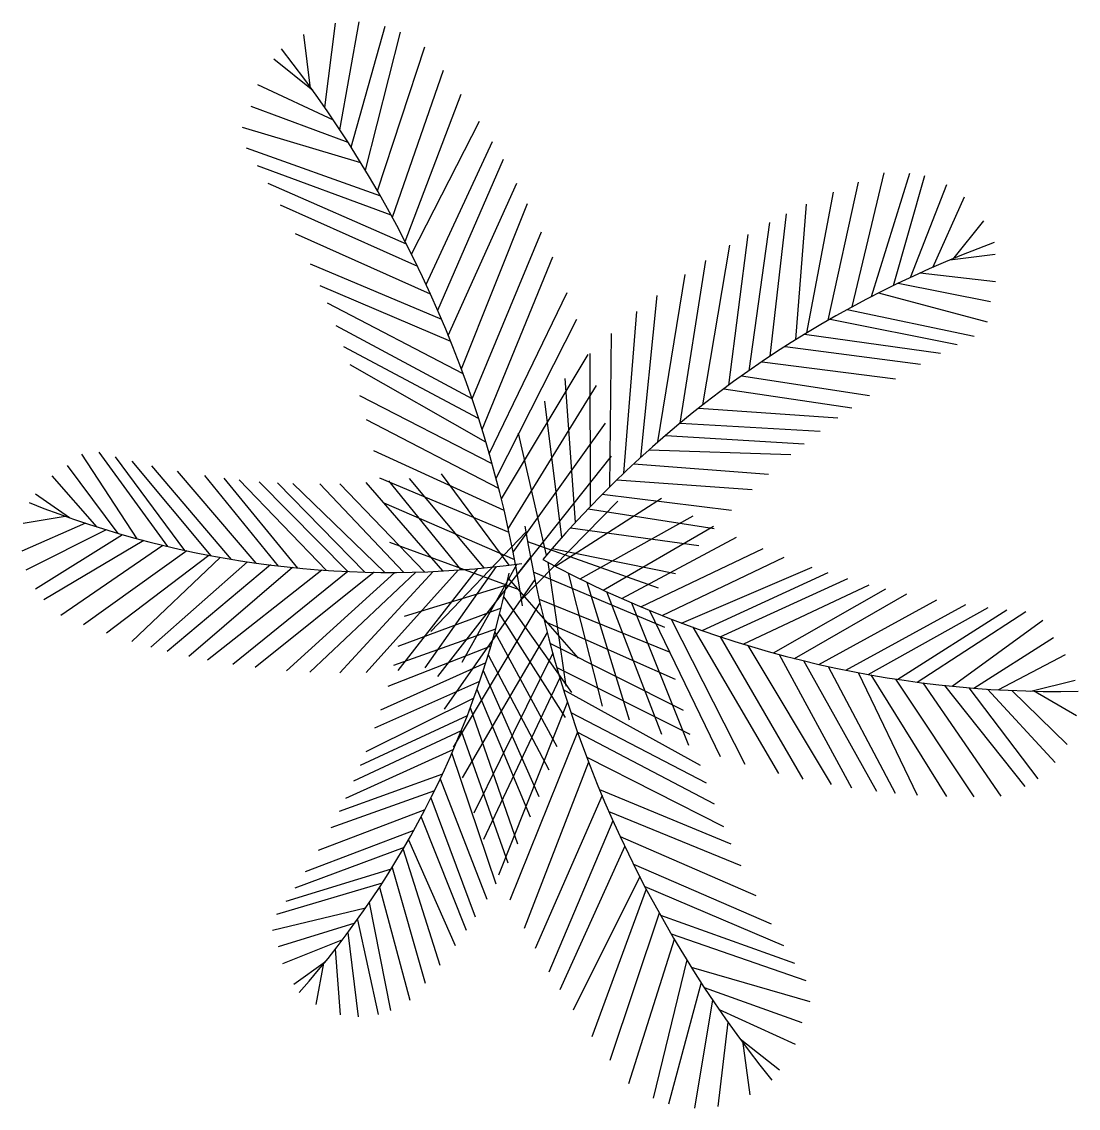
# Model space of a CAD drawing. Header units: millimetres. Extents: x 496 to 139339, y -41630 to 84383.
# Drawn here: x 28438 to 30412, y 62677 to 64707 of the extents above; entities that cross this region are included whole.
import ezdxf

# ---------------------------------------------------------------- set-up
doc = ezdxf.new("R2010")
doc.units = ezdxf.units.MM
doc.layers.add('zelen', color=69, linetype='Continuous')

# ---------------------------------------------------------------- blocks, each defined once
blk = doc.blocks.new('p1')
at = {"layer": 'zelen'}
for p, q in [((-407.3, 844), (-387.2, 1001.5)), ((-379.1, 802.5), (-343, 1004.5)), ((-358, 769.9), (-294.8, 996.1)), ((-434.3, 879.4), (-446.8, 980.5)), ((-331.6, 727.2), (-266.1, 984.8)), ((-308.8, 688.7), (-220.6, 957.5)), ((-429.6, 875.7), (-502.7, 934.6)), ((-281.2, 639.3), (-185.9, 913.8)), ((-391.3, 820.7), (-532.5, 886.7)), ((-257.2, 594), (-152.7, 869)), ((-363.8, 778.9), (-545.2, 846.1)), ((-245.4, 570.5), (-118.2, 818.8)), ((-339.9, 740.9), (-561.1, 807.1)), ((-218, 513.6), (-93.8, 780.7)), ((-303, 678.5), (-553.8, 768.1)), ((-283.4, 643.4), (-533.2, 735.5)), ((-196.5, 465.7), (-73.7, 747.5)), ((578.3, 472), (637.7, 722.2)), ((614.2, 491), (685.9, 721.8)), ((655.1, 511.6), (713.6, 716.9)), ((-254.7, 589.1), (-513, 702)), ((-176.6, 418.5), (-48.5, 703)), ((533.4, 446.9), (590, 704.9)), ((686.9, 526.8), (754.9, 700.5)), ((493.3, 423.1), (543, 685.9)), ((728.5, 545.6), (787.7, 677.2)), ((-233.8, 547), (-490.2, 661.8)), ((-152.2, 355.9), (-28.4, 665)), ((473, 410.6), (492.4, 663.4)), ((385.3, 352.6), (424.1, 629.3)), ((424.7, 379.5), (455.4, 645.5)), ((766.2, 560.2), (823.9, 632.6)), ((-132.2, 299.8), (-2.5, 612.2)), ((-209.7, 495.5), (-462, 608.5)), ((347.4, 325.4), (383.4, 606.8)), ((298.8, 288.5), (349.7, 586.9)), ((760.8, 559.5), (845.5, 570.4)), ((-189, 448.3), (-434.4, 551.7)), ((-113.6, 243), (18.5, 565.4)), ((256.6, 254.6), (304.6, 558.3)), ((215.2, 219.4), (266, 532)), ((704.9, 535.1), (845.8, 519.1)), ((-172, 407.1), (-416.3, 511.2)), ((663.8, 515.8), (836.4, 481.6)), ((-100, 197.5), (45.5, 498.6)), ((183, 190.6), (213.4, 493.1)), ((627.2, 497.7), (830.1, 443.9)), ((-148.7, 346.4), (-402.7, 478.9)), ((568.9, 466.9), (805.9, 417.1)), ((-87.3, 151.7), (63.6, 448.6)), ((151.4, 161.2), (175.6, 462.9)), ((537.1, 449), (774.4, 401.6)), ((-132.2, 299.8), (-386, 436.4)), ((125.3, 135.8), (128.2, 422)), ((489.1, 420.5), (742.9, 385.2)), ((-120, 263), (-371.6, 397)), ((452.9, 397.9), (706, 365)), ((-77.4, 112.9), (84.4, 382.9)), ((88.9, 98.9), (88.3, 384.6)), ((409.7, 369.4), (658.9, 337.1)), ((-106.4, 219.3), (-360.2, 363.7)), ((-64.5, 57.4), (100.4, 325)), ((61, 69.3), (42, 337.7)), ((371.2, 342.7), (610.6, 306.2)), ((-94.6, 178.6), (-342.2, 305.4)), ((338.5, 318.8), (577.2, 283.3)), ((35.2, 40.8), (3.9, 295.7)), ((291.6, 282.8), (551.4, 264.8)), ((-82.3, 132.7), (-329.8, 260.8)), ((-55.4, 13.6), (116.8, 254.3)), ((256.6, 254.6), (518.2, 239.8)), ((6.9, 8.2), (-45.4, 236)), ((229.6, 231.8), (488.3, 216.1)), ((198.4, 204.5), (463.7, 195.7)), ((-758.3, 38.6), (-861.3, 196.9)), ((-700.8, 24), (-829.1, 200.2)), ((-668.7, 16.8), (-798.7, 191.6)), ((-619.5, 6.8), (-767.7, 183.5)), ((-72.2, 91.5), (-315.6, 202.7)), ((-47.6, -28), (128.4, 193)), ((-793.6, 48.6), (-888.3, 175.5)), ((-581.7, 0.1), (-730.9, 174.8)), ((-535.6, -6.9), (-682.6, 165)), ((169.9, 178.5), (422, 159.1)), ((-832.8, 60.5), (-917.2, 156.1)), ((-493.8, -12.3), (-631.7, 156.5)), ((-457.6, -16.1), (-595.6, 151.6)), ((-404.5, -20.4), (-567.2, 148.4)), ((-364.2, -22.6), (-530, 145.1)), ((-332.4, -23.7), (-495.7, 142.9)), ((-186.8, -21.6), (-330.3, 143.8)), ((-63, 50.5), (-304.8, 151.7)), ((-152.4, -19.4), (-287.7, 147.1)), ((-109.6, -15.7), (-249.3, 151.2)), ((-62.9, -10.5), (-189.1, 159.8)), ((138.5, 148.7), (391.2, 130.4)), ((-295, -24.3), (-467, 141.7)), ((-260.3, -24.1), (-417, 140.9)), ((-221.4, -23.1), (-379.2, 141.5)), ((-884.8, 77.9), (-948, 121.7)), ((-52.5, -1), (-296.4, 105.3)), ((-39.8, -74.8), (140.4, 108.7)), ((23.4, -12.6), (221.8, 114.2)), ((111.1, 121.6), (352.6, 92.2)), ((69.8, -36.5), (280.9, 81.5)), ((84.5, 94.2), (320, 57.7)), ((-854.8, 67.7), (-973.8, 15.5)), ((-888.8, 80.7), (-971, 67.2)), ((112.9, -57.3), (319.2, 62.1)), ((-815.7, 55.2), (-965.9, -19.8)), ((-785.3, 46.1), (-948.2, -55.7)), ((-31.5, 50.7), (-209.6, -134.7)), ((51.9, 59.3), (291.4, 25.8)), ((147.6, -73.1), (362.1, 41.8)), ((-745.6, 35.2), (-932.7, -75.7)), ((-710.1, 26.3), (-900.8, -105)), ((-42.5, -57.6), (-285.6, 31.6)), ((-28.5, 33.6), (215.5, -53.1)), ((-665, 16), (-858.5, -122.2)), ((-623.9, 7.6), (-815.6, -137.9)), ((-602.7, 3.7), (-768.3, -153.4)), ((-23.2, 4), (-196.7, -218.9)), ((17.2, 20.2), (248.1, -26.2)), ((183, -88.5), (411.9, 20.1)), ((223, -104.9), (451, 4.5)), ((-551.8, -4.6), (-732.7, -163.8)), ((-509.2, -10.4), (-702, -171.8)), ((-467.5, -15.1), (-661.3, -181.4)), ((-412.8, -19.8), (-626.8, -188.4)), ((-158.2, -19.8), (-330.2, -211)), ((-121.8, -16.8), (-270.9, -207.5)), ((-87.3, -13.4), (-220.2, -202.5)), ((-48.8, -8.7), (-151.2, -192.4)), ((9.4, -5.1), (43.1, -236.5)), ((259, -118.8), (503.1, -14.5)), ((-364.2, -22.6), (-579.4, -196.5)), ((-315.3, -24), (-537.8, -202.2)), ((-276.4, -24.3), (-479.1, -208)), ((-237.5, -23.6), (-435.7, -210.6)), ((-204.7, -22.5), (-379.4, -211.8)), ((-14.9, -37.5), (-184.5, -280)), ((-65, -34.9), (66.2, -184.2)), ((-17.9, -22.9), (227.1, -126.6)), ((47.6, -25.3), (110.7, -274.2)), ((298, -133), (533.4, -24.6)), ((331.4, -144.4), (569.9, -35.9)), ((-67.8, -48), (-259.2, -106.5)), ((82, -42.5), (161.4, -299.5)), ((118.7, -60), (221.6, -326.5)), ((374.2, -158.1), (609.9, -47.2)), ((431, -174.6), (640.7, -55.1)), ((-73, -70.7), (53.3, -248.7)), ((-6.9, -74.3), (236, -172.9)), ((165.9, -81.2), (272.3, -346.9)), ((470.1, -185), (680, -64.3)), ((515.6, -196), (736.2, -75.6)), ((-78, -91.2), (-270.7, -162.8)), ((-5.3, -81.2), (-167.4, -350.5)), ((199.5, -95.4), (331.3, -367.9)), ((566.2, -206.9), (790.3, -84.5)), ((608.2, -214.9), (831.9, -90.1)), ((663.2, -224), (867.3, -94)), ((699.4, -229.2), (902.3, -97)), ((-80.8, -102.4), (41.8, -295.5)), ((2.8, -115.2), (247.3, -223.9)), ((239.6, -111.4), (377.4, -382.4)), ((764.9, -236.8), (934.5, -113.2)), ((-88.2, -130.5), (-279.1, -198.3)), ((8.1, -136.5), (-150.8, -408.3)), ((-89.7, -135.8), (26.1, -349.3)), ((280.1, -126.6), (440.6, -399.6)), ((-97.1, -161.8), (-289.6, -237.2)), ((13.3, -156.3), (262.1, -281.8)), ((331.4, -144.4), (486.1, -410.2)), ((383, -160.8), (538.5, -420.5)), ((805.5, -240.4), (954, -146.1)), ((18.5, -175.3), (-129.2, -473.7)), ((-102, -178.1), (11.3, -393.3)), ((441.7, -177.5), (577.1, -426.8)), ((850.9, -243.5), (976.4, -177.7)), ((-106.7, -193.1), (-303.1, -281.4)), ((26.1, -202.1), (275, -326.3)), ((486.8, -189.1), (623.2, -433)), ((533.3, -199.9), (658.2, -436.8)), ((-111.3, -207.6), (-7.6, -443.1)), ((31.6, -220.9), (-110.7, -523.5)), ((589.5, -211.5), (699.2, -440.1)), ((613.1, -215.8), (754.5, -442.8)), ((-118.1, -228.1), (-314.5, -315.3)), ((-123.1, -242.4), (-23.7, -480.9)), ((38.3, -242.7), (293.7, -384.4)), ((659, -223.4), (805.2, -443.4)), ((709.9, -230.6), (856, -442.3)), ((750.4, -235.3), (900.7, -424.5)), ((795.9, -239.7), (924.7, -409.9)), ((831, -242.3), (957.3, -379.6)), ((911.7, -246), (994.7, -225.6)), ((-128.9, -259), (-331, -359.5)), ((876.6, -244.8), (979.5, -346)), ((917, -244.7), (997, -291.3)), ((-135.5, -276.9), (-47.3, -531.3)), ((45.8, -266.3), (-83, -590)), ((-141.3, -292.1), (-341.1, -384.7)), ((52.3, -286.2), (305.3, -417.5)), ((-152.3, -320), (-353.9, -414.5)), ((-152.3, -320), (-65.6, -566.5)), ((65, -322.9), (-61.4, -636.7)), ((65, -322.9), (320.2, -456.8)), ((-167, -355.2), (-368.7, -446.6)), ((-170.2, -362.4), (-87.8, -606.2)), ((85.6, -378.8), (-35, -689.2)), ((82, -369.3), (337.4, -499.1)), ((-187.6, -401.1), (-380.5, -470.9)), ((-191.6, -409.6), (-104.9, -634.6)), ((-202.5, -432.1), (-396.3, -501.4)), ((-209, -445.2), (-126.3, -667.9)), ((110.6, -441.1), (-14.5, -726.9)), ((105.9, -429.8), (351.3, -531.2)), ((-220.4, -467.6), (-419.9, -544)), ((-227.6, -481.2), (-143.2, -692.6)), ((123.4, -470.8), (369.9, -571.6)), ((-241.3, -506.4), (-443.9, -583.9)), ((131, -488.1), (11.2, -771.2)), ((-251.2, -524), (-163.7, -721)), ((144.5, -517.7), (398, -628.1)), ((-259.2, -537.9), (-463.3, -614)), ((-261.3, -541.6), (-192.4, -758.2)), ((153, -535.8), (31.6, -804.1)), ((-283.6, -578.6), (-480.3, -639)), ((-281.7, -575.5), (-219.9, -791.4)), ((169.2, -569), (426.7, -681)), ((-300.2, -604.8), (-497.6, -663.3)), ((181, -592.4), (56.4, -842)), ((-305.2, -612.4), (-248.6, -823.6)), ((193.1, -615.7), (91.4, -891.8)), ((190.6, -610.9), (450, -721)), ((-324.4, -641.2), (-284.9, -842.8)), ((-331.4, -651.4), (-504.9, -693)), ((217.5, -660.8), (125.1, -936.3)), ((219.8, -664.8), (470.5, -754.3)), ((-351.4, -679.7), (-494.3, -723.8)), ((-346.6, -673), (-307.5, -850.2)), ((-364.3, -697.2), (-345, -854.6)), ((245.7, -709.8), (160.3, -979.6)), ((239.7, -699.7), (491.5, -786.7)), ((-374.4, -710.7), (-486.2, -755.6)), ((-387.8, -728.1), (-379, -850.5)), ((268.8, -748.1), (206.1, -1006.4)), ((-406.4, -751.5), (-465.3, -793.9)), ((-410.1, -754.2), (-424.1, -831.7)), ((277.3, -761.7), (499.2, -825.6)), ((295.8, -790.6), (234.9, -1017.4)), ((301.6, -799.5), (483.8, -864.8)), ((317.2, -822.9), (283.2, -1025.3)), ((329.5, -841), (471.5, -905.5)), ((345.8, -864.2), (327.3, -1021.9)), ((368.5, -895.5), (442.2, -953.7)), ((373.2, -899.3), (386.7, -1000.2))]:
    blk.add_line(p, q, dxfattribs=at)
for centre, radius, start, end in [((-2221.4, -414.5), 2207.9, 8.5439, 38.2906), ((1536.1, -1291.9), 2007.2, 110.1895, 139.9362), ((-285.8, 1782.2), 1806.5, 248.0996, 277.8463), ((2146.4, 413.5), 2207.9, 189.1509, 218.8976), ((964.1, 1760.5), 2007.2, 241.292, 271.0387), ((-1733.6, 320.5), 1706.1, 318.5391, 348.2858)]:
    blk.add_arc(centre, radius, start, end, dxfattribs=at)

msp = doc.modelspace()

# ---------------------------------------------------------------- block references
at = {"layer": 'zelen'}
msp.add_blockref('p1', (29411.7, 63702.5), dxfattribs=at)

doc.saveas('drawing.dxf')
